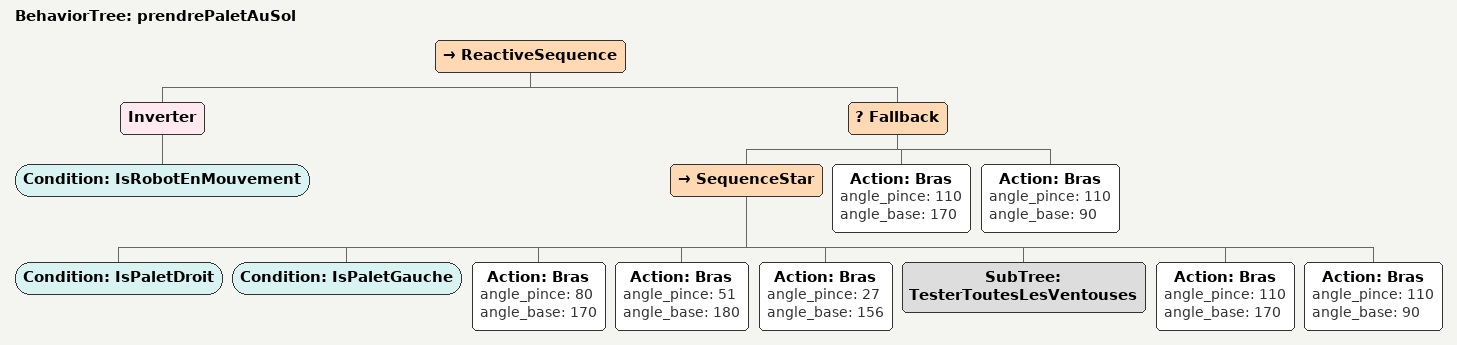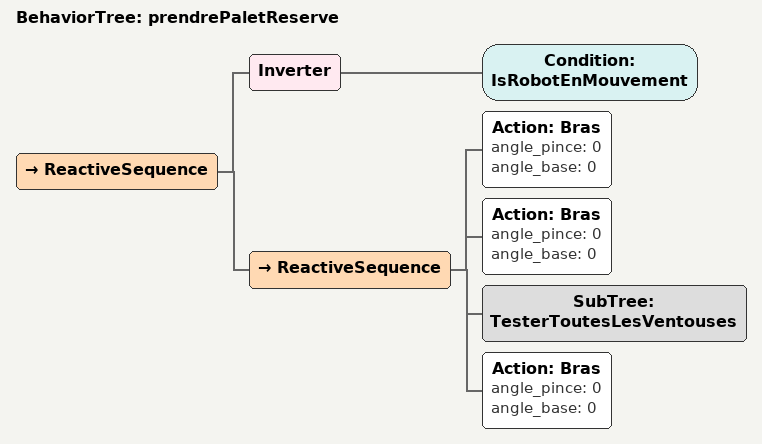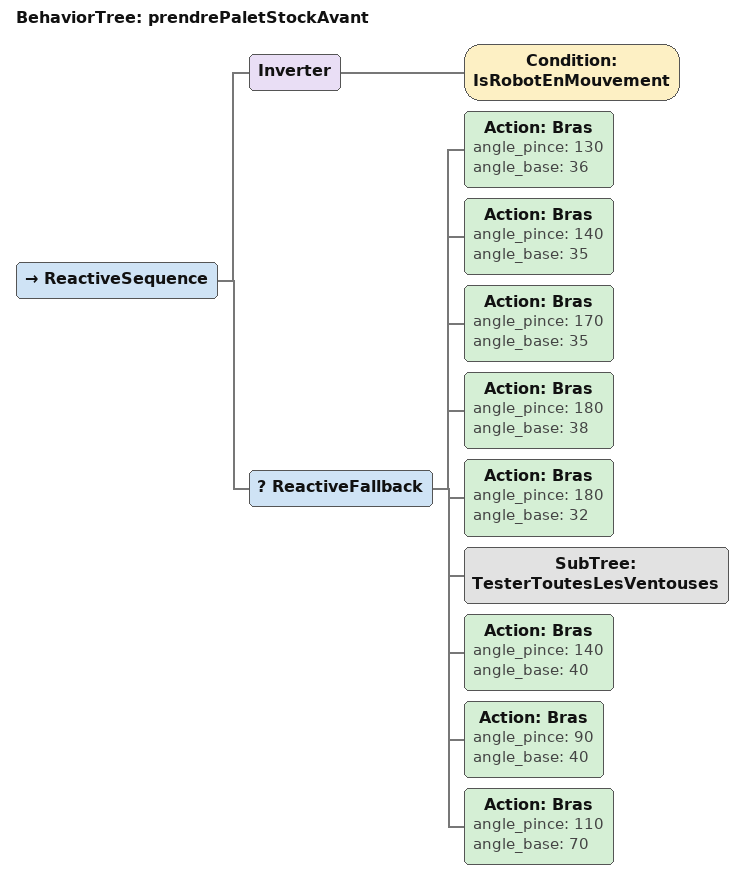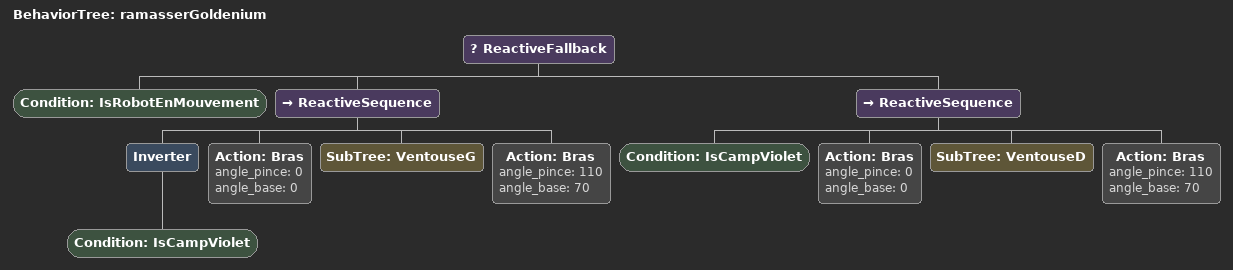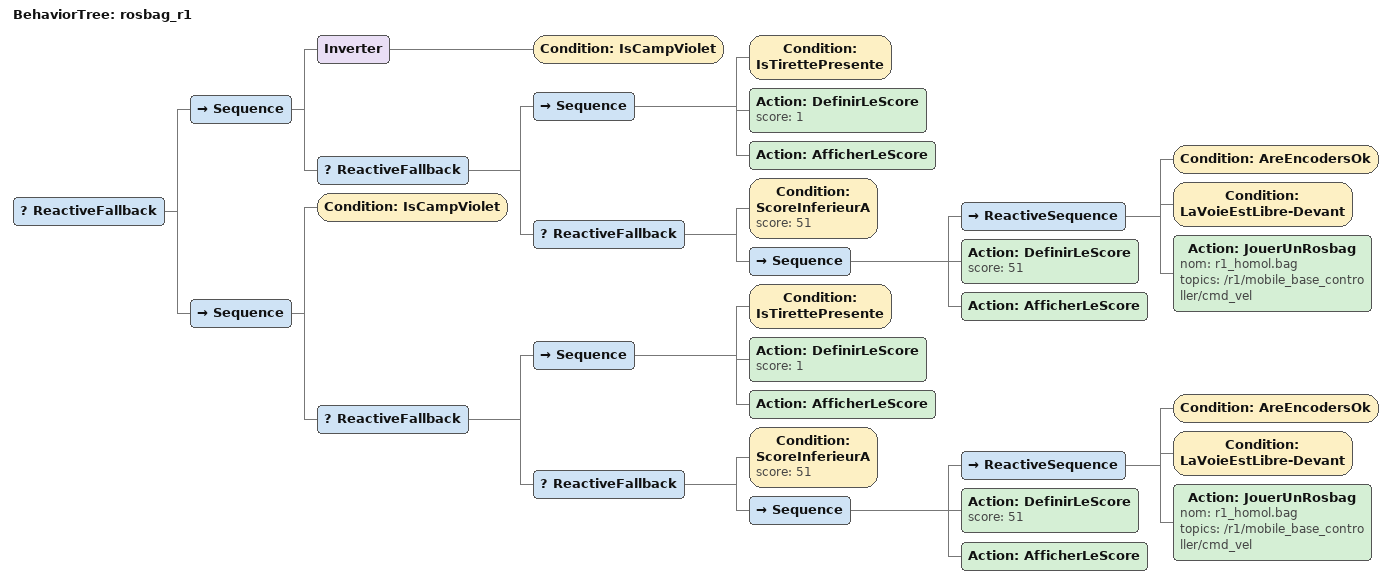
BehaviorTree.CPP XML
<BehaviorTree ID="prendrePaletAuSol">
    <ReactiveSequence>
        <Inverter>
            <Condition ID="IsRobotEnMouvement"/>
        </Inverter>
        <Fallback>
            <SequenceStar>
                <Condition ID="IsPaletDroit"/>
                <Condition ID="IsPaletGauche"/>
                <Action angle_pince="80" ID="Bras" angle_base="170"/>
                <Action angle_pince="51" ID="Bras" angle_base="180"/>
                <Action angle_pince="27" ID="Bras" angle_base="156"/>
                <SubTree ID="TesterToutesLesVentouses"/>
                <Action angle_pince="110" ID="Bras" angle_base="170"/>
                <Action angle_pince="110" ID="Bras" angle_base="90"/>
            </SequenceStar>
            <Action angle_pince="110" ID="Bras" angle_base="170"/>
            <Action angle_pince="110" ID="Bras" angle_base="90"/>
        </Fallback>
    </ReactiveSequence>
</BehaviorTree>

<BehaviorTree ID="prendrePaletReserve">
    <ReactiveSequence>
        <Inverter>
            <Condition ID="IsRobotEnMouvement"/>
        </Inverter>
        <ReactiveSequence>
            <Action angle_pince="0" ID="Bras" angle_base="0"/>
            <Action angle_pince="0" ID="Bras" angle_base="0"/>
            <SubTree ID="TesterToutesLesVentouses"/>
            <Action angle_pince="0" ID="Bras" angle_base="0"/>
        </ReactiveSequence>
    </ReactiveSequence>
</BehaviorTree>

<BehaviorTree ID="prendrePaletStockAvant">
    <ReactiveSequence>
        <Inverter>
            <Condition ID="IsRobotEnMouvement"/>
        </Inverter>
        <ReactiveFallback>
            <Action angle_pince="130" ID="Bras" angle_base="36"/>
            <Action angle_pince="140" ID="Bras" angle_base="35"/>
            <Action angle_pince="170" ID="Bras" angle_base="35"/>
            <Action angle_pince="180" ID="Bras" angle_base="38"/>
            <Action angle_pince="180" ID="Bras" angle_base="32"/>
            <SubTree ID="TesterToutesLesVentouses"/>
            <Action angle_pince="140" ID="Bras" angle_base="40"/>
            <Action angle_pince="90" ID="Bras" angle_base="40"/>
            <Action angle_pince="110" ID="Bras" angle_base="70"/>
        </ReactiveFallback>
    </ReactiveSequence>
</BehaviorTree>

<BehaviorTree ID="ramasserGoldenium">
    <ReactiveFallback>
        <Condition ID="IsRobotEnMouvement"/>
        <ReactiveSequence>
            <Inverter>
                <Condition ID="IsCampViolet"/>
            </Inverter>
            <Action angle_pince="0" ID="Bras" angle_base="0"/>
            <SubTree ID="VentouseG"/>
            <Action angle_pince="110" ID="Bras" angle_base="70"/>
        </ReactiveSequence>
        <ReactiveSequence>
            <Condition ID="IsCampViolet"/>
            <Action angle_pince="0" ID="Bras" angle_base="0"/>
            <SubTree ID="VentouseD"/>
            <Action angle_pince="110" ID="Bras" angle_base="70"/>
        </ReactiveSequence>
    </ReactiveFallback>
</BehaviorTree>

<BehaviorTree ID="rosbag_r1">
    <ReactiveFallback>
        <Sequence>
            <Inverter>
                <Condition ID="IsCampViolet"/>
            </Inverter>
            <ReactiveFallback>
                <Sequence>
                    <Condition ID="IsTirettePresente"/>
                    <Action ID="DefinirLeScore" score="1"/>
                    <Action ID="AfficherLeScore"/>
                </Sequence>
                <ReactiveFallback>
                    <Condition ID="ScoreInferieurA" score="51"/>
                    <Sequence>
                        <ReactiveSequence>
                            <Condition ID="AreEncodersOk"/>
                            <Condition ID="LaVoieEstLibre-Devant"/>
                            <Action nom="r1_homol.bag" ID="JouerUnRosbag" topics="/r1/mobile_base_controller/cmd_vel"/>
                        </ReactiveSequence>
                        <Action ID="DefinirLeScore" score="51"/>
                        <Action ID="AfficherLeScore"/>
                    </Sequence>
                </ReactiveFallback>
            </ReactiveFallback>
        </Sequence>
        <Sequence>
            <Condition ID="IsCampViolet"/>
            <ReactiveFallback>
                <Sequence>
                    <Condition ID="IsTirettePresente"/>
                    <Action ID="DefinirLeScore" score="1"/>
                    <Action ID="AfficherLeScore"/>
                </Sequence>
                <ReactiveFallback>
                    <Condition ID="ScoreInferieurA" score="51"/>
                    <Sequence>
                        <ReactiveSequence>
                            <Condition ID="AreEncodersOk"/>
                            <Condition ID="LaVoieEstLibre-Devant"/>
                            <Action nom="r1_homol.bag" ID="JouerUnRosbag" topics="/r1/mobile_base_controller/cmd_vel"/>
                        </ReactiveSequence>
                        <Action ID="DefinirLeScore" score="51"/>
                        <Action ID="AfficherLeScore"/>
                    </Sequence>
                </ReactiveFallback>
            </ReactiveFallback>
        </Sequence>
    </ReactiveFallback>
</BehaviorTree>
